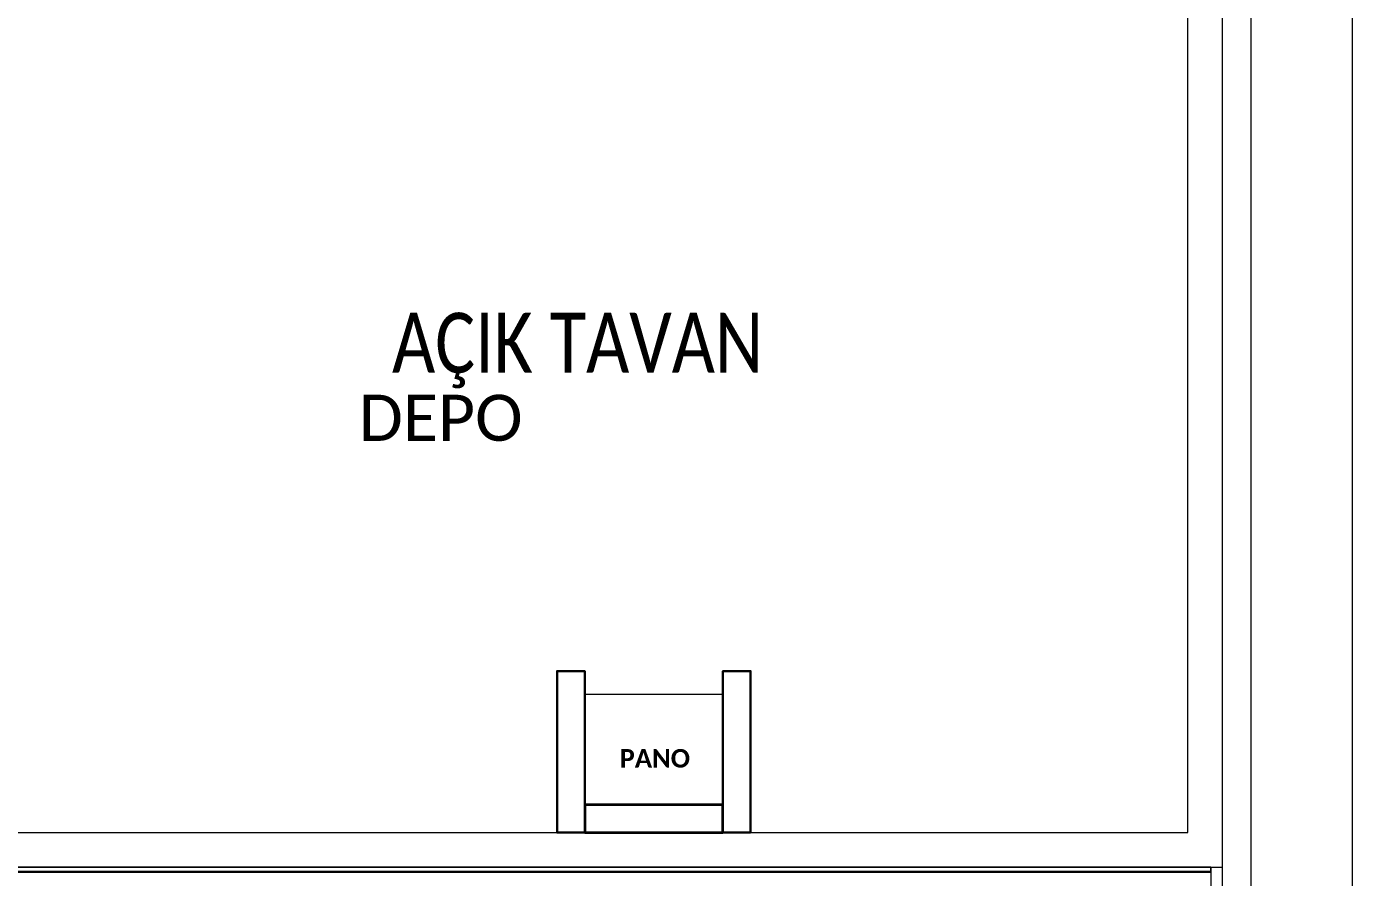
# Model space of a CAD drawing. Header units: millimetres. Extents: x -24 to 530668, y -246875 to -2983.
# Drawn here: x 266342 to 266917, y -110132 to -109763 of the extents above; entities that cross this region are included whole.
import ezdxf
from ezdxf import colors
from ezdxf.entities.mleader import LeaderData, LeaderLine
from ezdxf.enums import TextEntityAlignment as Align
from ezdxf.math import Vec2, Vec3

# ---------------------------------------------------------------- set-up
doc = ezdxf.new("R2010")
doc.units = ezdxf.units.MM
for name, color, linetype, lineweight in [('elektrik panosu', 1, 'Continuous', 25), ('KP', 167, 'Continuous', 30), ('t_tarama', 253, 'Continuous', 5), ('zemin yazı', 7, 'Continuous', 15)]:
    doc.layers.add(name, color=color, linetype=linetype, lineweight=lineweight)
doc.layers.add('yazı', color=11, linetype='Continuous')
doc.styles.add('OLUŞTURULMUŞ_STİL_1', font='arialbd.ttf')
doc.styles.get("Standard").update_dxf_attribs({"font": 'times.ttf', "height": 12})
doc.styles.add('text2', font='calibri.ttf', dxfattribs={"width": 0.8})
doc.styles.add('txt_tur_1', font='arial.ttf', dxfattribs={"height": 1.5})

# ---------------------------------------------------------------- blocks, each defined once
blk = doc.blocks.new('SKDF')
at = {"layer": 't_tarama'}
for p, q in [((261444.49, -112528.6, -17966.19), (261444.49, -109266.33, -17966.19)), ((260901.99, -110299.53), (261417.02, -110299.53)), ((260886.99, -110314.53), (261432.02, -110314.53)), ((261427.02, -110314.53), (261427.02, -110772.61))]:
    blk.add_line(p, q, dxfattribs=at)
at = {"layer": 't_tarama', "elevation": -17966.83}
blk.add_lwpolyline([(261488.44, -112508.05), (261488.44, -109865.44)], dxfattribs=at)
at = {"layer": 't_tarama'}
for points in [[(261417.02, -110299.53), (261416.99, -109914.53)], [(261432.02, -110314.53), (261431.99, -109914.53)], [(261155.38, -110299.53), (261155.38, -110239.53), (261215.38, -110239.53), (261215.38, -110299.53), (261155.38, -110299.53)], [(261143.38, -110248.75), (261143.38, -110299.53)], [(261412.02, -110314.53), (261412.02, -110314.53)], [(261432.02, -110772.61), (261432.02, -110314.53)]]:
    blk.add_lwpolyline(points, dxfattribs=at)
for points in [[(260886.99, -110116.87), (260884.99, -110116.87), (260884.99, -110316.53), (261427.02, -110316.53), (261427.02, -110314.53), (260886.99, -110314.53)], [(261155.38, -110299.53), (261155.38, -110229.53), (261143.38, -110229.53), (261143.38, -110299.53)], [(261227.38, -110299.53), (261227.38, -110229.53), (261215.38, -110229.53), (261215.38, -110299.53)]]:
    blk.add_lwpolyline(points, close=True, dxfattribs=at)
at = {"layer": 't_tarama', "insert": (261057.34, -110109.7), "char_height": 20, "width": 377.9921, "attachment_point": 1}
blk.add_mtext('{\\fCalibri|b0|i0|c162|p34;DEPO}', dxfattribs=at)
at = {"layer": 't_tarama', "insert": (261185.82, -110263.35), "char_height": 8, "width": 99.3889, "attachment_point": 2, "line_spacing_factor": 0.933337, "style": 'OLUŞTURULMUŞ_STİL_1'}
blk.add_mtext('{\\fCalibri|b1|i0|c162|p34;PANO}', dxfattribs=at)
at = {"layer": 't_tarama', "style": 'txt_tur_1'}
for tag, p in [('19S', (258900.86, -109894.01, -17966.19)), ('20T', (258887.48, -110719.01, -17966.19)), ('21U', (258887.48, -111705.01, -17966.19)), ('22V', (258887.48, -112544.01, -17966.19))]:
    blk.add_attdef(tag, text='', height=30, dxfattribs=at).set_placement(p, align=Align.CENTER)
blk = doc.blocks.new('TAVANN')
at = {"layer": 'KP', "color": 108}
blk.add_line((266910.65, -110338.02), (266368.62, -110338.02), dxfattribs=at)
at = {"layer": 'zemin yazı', "color": 0, "insert": (266555.43, -110095.64, 0), "char_height": 26, "attachment_point": 1, "style": 'text2'}
blk.add_mtext('AÇIK TAVAN', dxfattribs=at)
at = {"layer": 'yazı'}
ml = blk.add_multileader_mtext('Standard', dxfattribs=at)
ml.set_content('3535X35X1MM\\PANTİPASLI SİYAH MAT BOYALI KUTU PROFİL TAŞIYICI', color=256, style='text2')
ml.set_leader_properties()
ml.build(insert=Vec2(0, 0))
ml.multileader.update_dxf_attribs({"text_right_attachment_type": 6, "dogleg_length": 0.36, "arrow_head_size": 6})
ctx = ml.context
ctx.base_point, ctx.char_height, ctx.arrow_head_size, ctx.plane_origin = Vec3(266294.19, -109835.87), 15, 6, Vec3(266376.77, -109671.36)
ctx.right_attachment, ctx.text_align_type = 6, 2
notes = []
notes.append((ctx, [(0, (1, 1, 0), (266293.83, -109835.87), (1, 0), 0.36, [(0, [(266268.28, -109975.36)], 0, [])])]))
ctx.mtext.insert, ctx.mtext.alignment, ctx.mtext.flow_direction = Vec3(266696.15, -109826.27), 3, 5
for ctx, leaders in notes:
    for number, flags, end, landing, length, lines in leaders:
        leader = LeaderData()
        leader.index, (leader.has_last_leader_line, leader.has_dogleg_vector, leader.attachment_direction) = number, flags
        leader.last_leader_point, leader.dogleg_vector, leader.dogleg_length = Vec3(end), Vec3(landing), length
        for number, points, colour, breaks in lines:
            line = LeaderLine()
            line.index, line.vertices, line.color, line.breaks = number, Vec3.list(points), colors.encode_raw_color(colour), breaks
            leader.lines.append(line)
        ctx.leaders.append(leader)

msp = doc.modelspace()

# ---------------------------------------------------------------- linework, layer by layer
at = {"layer": 'elektrik panosu', "lineweight": 35, "elevation": -0.399}
msp.add_lwpolyline([(266583.973, -110112.568), (266643.973, -110112.568), (266643.973, -110100.568), (266583.973, -110100.568)], close=True, dxfattribs=at)
at = {"layer": 't_tarama', "color": 1, "lineweight": 30, "elevation": -0.399}
for points in [[(266583.973, -110112.568), (266583.973, -110042.568), (266571.973, -110042.568), (266571.973, -110112.568)], [(266655.973, -110112.568), (266655.973, -110042.568), (266643.973, -110042.568), (266643.973, -110112.568)]]:
    msp.add_lwpolyline(points, close=True, dxfattribs=at)

# ---------------------------------------------------------------- block references
at = {"layer": 'KP', "color": 108}
msp.add_blockref('SKDF', (5428.593, 186.963, -0.399), dxfattribs=at)
at = {"layer": 't_tarama'}
msp.add_blockref('TAVANN', (-55.04, 208.45, -0.399), dxfattribs=at)

doc.saveas('drawing.dxf')
